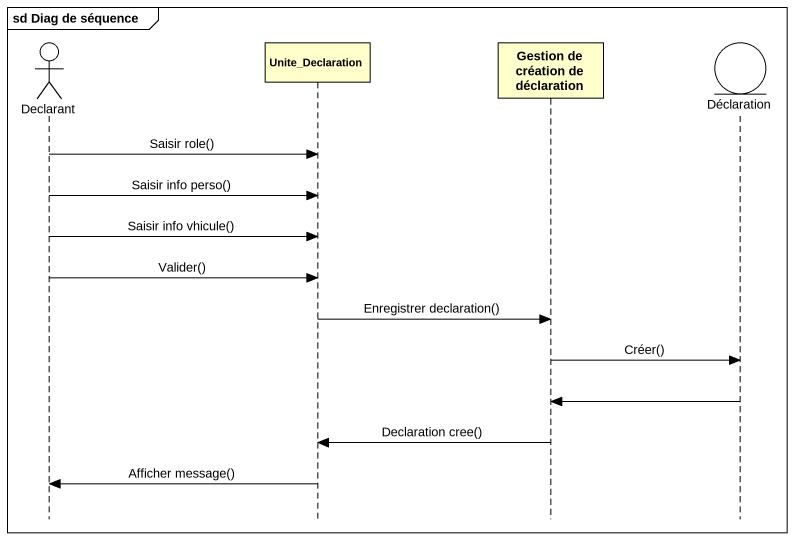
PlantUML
@startuml
mainframe sd Diag de séquence
hide footbox
actor Declarant
participant Unite_Declaration
participant "Gestion de création de déclaration" as Gestion_de_création_de
entity Déclaration

Declarant -> Unite_Declaration : Saisir role()
Declarant -> Unite_Declaration : Saisir info perso()
Declarant -> Unite_Declaration : Saisir info vhicule()
Declarant -> Unite_Declaration : Valider()
Unite_Declaration -> Gestion_de_création_de : Enregistrer declaration()
Gestion_de_création_de -> Déclaration : Créer()
Déclaration -> Gestion_de_création_de
Gestion_de_création_de -> Unite_Declaration : Declaration cree()
Unite_Declaration -> Declarant : Afficher message()
@enduml
